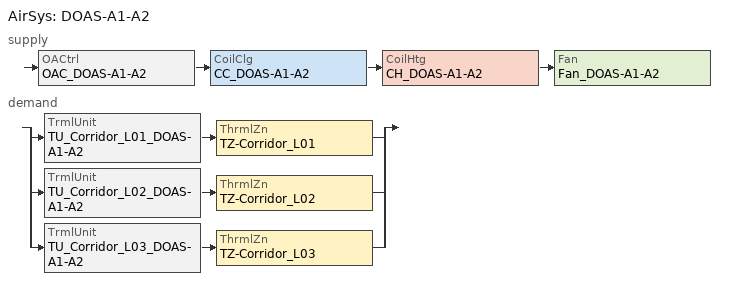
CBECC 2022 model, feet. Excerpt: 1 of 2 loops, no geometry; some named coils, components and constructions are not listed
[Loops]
AirSys 'DOAS-A1-A2'
 supply: OACtrl 'OAC_DOAS-A1-A2' > CoilClg 'CC_DOAS-A1-A2' > CoilHtg 'CH_DOAS-A1-A2' > Fan 'Fan_DOAS-A1-A2'
 demand: split
  | TrmlUnit 'TU_Corridor_L01_DOAS-A1-A2' > ThrmlZn 'TZ-Corridor_L01'
  | TrmlUnit 'TU_Corridor_L02_DOAS-A1-A2' > ThrmlZn 'TZ-Corridor_L02'
  | TrmlUnit 'TU_Corridor_L03_DOAS-A1-A2' > ThrmlZn 'TZ-Corridor_L03'
[ResWin] SpecMethod=Overall Window Area
Name | WinType
Window (Left 6) : A1.2_L05; Window (Right 1) : A1.2_L05; Window (Right 2) : A1.2_L05; Window (Right 6) : A1.2_L05; Window (Right 8) : A1.2_L05; Window (Right 9) : A1.2_L05; Window (Front 2) : A2.0_L05; Window (Right 2) : A2.0_L05; Window (Back 1) : A2.1_L05; Window (Back 2) : A2.1_L05; Window (Front 1) : A3.0_L05; Window (Front 3) : A3.0_L05; Window (Left 2) : A3.0_L05; Window (Back 3) : A3.0_L05; Window (Back 5) : A3.0_L05; Window (Back 6) : A3.0_L05; Window (Front 1) : A3.1_L05; Window (Left 2) : A3.2_L05; Window (Front 2) : A3.3_L05; Window (Front 5) : A3.3_L05; Window (Left 2) : A3.3_L05; Window (Left 5) : A3.3_L05; Window (Right 1) : A3.3_L05; Window (Right 4) : A3.3_L05; Window (Right 6) : A3.3_L05; Window (Right 1) : A5.0_L05; Window (Right 3) : A5.0_L05; Window (Left 1) : A6.0_L05; Window (Back 1) : A7.0_L05; Window (Back 2) : A7.0_L05; Window (Right 1) : B1.0_L05; Window (Right 3) : B1.0_L05; Window (Right 5) : B1.0_L05; Window (Right 6) : B1.0_L05; Window (Right 8) : B1.0_L05; Window (Right 9) : B1.0_L05; Window (Right 11) : B1.0_L05; Window (Right 12) : B1.0_L05; Window (Front 1) : B1.1_L05; Window (Front 3) : B1.1_L05; Window (Front 4) : B1.1_L05; Window (Front 6) : B1.1_L05; Window (Front 1) : B2.2_L05; Window (Front 3) : B2.2_L05; Window (Front 4) : B2.2_L05; Window (Front 6) : B2.2_L05; Window (Left 3) : B2.2_L05; Window (Left 5) : B2.2_L05; Window (Left 3) : B2.3_L05; Window (Left 4) : B2.3_L05; Window (Left 6) : B2.3_L05; Window (Left 7) : B2.3_L05; Window (Back 5) : B2.3_L05; Window (Back 1) : B3.0_L05; Window (Back 2) : B3.0_L05; Window (Right 4) : B3.0_L05; Window (Right 5) : B3.0_L05; Window (Right 1) : B5.0_L05; Window (Right 2) : B5.0_L05; Window (Right 4) : B5.0_L05; Window (Left 3) : B6.0_L05; Window (Front 1) : B7.0_L05; Window (Front 2) : B7.0_L05; Window (Left 1) : B7.0_L05; Window (Left 2) : B7.0_L05; Window (Left 3) : B7.0_L05; Window (Front 3) : S1.0_L05; Window (Front 5) : S1.0_L05; Window (Back 2) : S1.3_L05; Window (Back 1) : S2.0_L05; Window (Back 2) : S2.0_L05; Window (Left 1) : A1.0_L06; Window (Left 3) : A1.0_L06; Window (Left 4) : A1.0_L06; Window (Left 12) : A1.0_L06; Window (Left 13) : A1.0_L06; Window (Left 15) : A1.0_L06; Window (Left 18) : A1.0_L06; Window (Left 20) : A1.0_L06; Window (Back 2) : A1.0_L06; Window (Back 4) : A1.0_L06; Window (Right 1) : A1.0_L06; Window (Right 3) : A1.0_L06; Window (Back 1) : A1.1_L06; Window (Front 1) : A1.2_L06; Window (Front 3) : A1.2_L06; Window (Left 1) : A1.2_L06; Window (Left 4) : A1.2_L06; Window (Left 6) : A1.2_L06; Window (Right 1) : A1.2_L06; Window (Right 2) : A1.2_L06; Window (Right 6) : A1.2_L06; Window (Right 8) : A1.2_L06; Window (Right 9) : A1.2_L06; Window (Front 2) : A2.0_L06; Window (Right 2) : A2.0_L06; Window (Back 1) : A2.1_L06; Window (Back 2) : A2.1_L06; Window (Front 1) : A3.0_L06; Window (Front 3) : A3.0_L06; Window (Left 2) : A3.0_L06; Window (Back 3) : A3.0_L06; Window (Back 5) : A3.0_L06; Window (Back 6) : A3.0_L06; Window (Front 1) : A3.1_L06; Window (Left 2) : A3.2_L06; Window (Front 2) : A3.3_L06; Window (Front 5) : A3.3_L06; Window (Left 2) : A3.3_L06; Window (Left 5) : A3.3_L06; Window (Right 1) : A3.3_L06; Window (Right 4) : A3.3_L06; Window (Right 6) : A3.3_L06 | ResidentialWindowType 2
Window (Right 3) : A1.2_L05; Window (Right 5) : A1.2_L05; Window (Right 7) : A1.2_L05; Window (Left 5) : B2.3_L05; Window (Front 1) : B3.0_L05; Window (Front 2) : B3.0_L05; Window (Back 3) : B3.0_L05; Window (Back 4) : B3.0_L05; Window (Back 5) : B3.0_L05; Window (Right 1) : B3.0_L05; Window (Right 2) : B3.0_L05; Window (Right 3) : B3.0_L05; Window (Right 6) : B3.0_L05; Window (Right 7) : B3.0_L05; Window (Right 3) : B5.0_L05; Window (Front 1) : B6.0_L05; Window (Left 2) : B6.0_L05; Window (Front 4) : S1.0_L05; Window (Front 6) : S1.0_L05; Window (Back 1) : S1.0_L05; Window (Back 1) : S1.3_L05; Window (Left 2) : A1.0_L06; Window (Left 14) : A1.0_L06; Window (Back 3) : A1.0_L06; Window (Right 2) : A1.0_L06; Window (Front 2) : A1.2_L06; Window (Left 5) : A1.2_L06; Window (Right 3) : A1.2_L06; Window (Right 5) : A1.2_L06; Window (Right 7) : A1.2_L06 | ResidentialWindowType 5
Window (Right 4) : A1.2_L05; Window (Left 1) : A3.0_L05; Window (Left 3) : A3.0_L05; Window (Left 4) : A3.0_L05; Window (Left 5) : A3.0_L05; Window (Back 2) : A3.0_L05; Window (Right 2) : A3.0_L05; Window (Right 1) : A3.1_L05; Window (Back 1) : A3.2_L05; Window (Front 1) : A3.3_L05; Window (Front 3) : A3.3_L05; Window (Front 4) : A3.3_L05; Window (Left 4) : A3.3_L05; Window (Back 1) : A3.3_L05; Window (Back 3) : A3.3_L05; Window (Right 5) : A3.3_L05; Window (Front 3) : B3.0_L05; Window (Front 4) : B3.0_L05; Window (Right 8) : B3.0_L05; Window (Right 9) : B3.0_L05; Window (Front 2) : B6.0_L05; Window (Right 4) : A1.2_L06; Window (Left 1) : A3.0_L06; Window (Left 3) : A3.0_L06; Window (Left 4) : A3.0_L06; Window (Left 5) : A3.0_L06; Window (Back 2) : A3.0_L06; Window (Right 2) : A3.0_L06; Window (Right 1) : A3.1_L06; Window (Back 1) : A3.2_L06; Window (Front 1) : A3.3_L06; Window (Front 3) : A3.3_L06; Window (Front 4) : A3.3_L06; Window (Left 4) : A3.3_L06; Window (Back 1) : A3.3_L06; Window (Back 3) : A3.3_L06; Window (Right 5) : A3.3_L06 | ResidentialWindowType 7
Window (Front 1) : A2.0_L05; Window (Right 1) : A2.0_L05; Window (Right 2) : A5.0_L05; Window (Back 3) : A7.0_L05; Window (Right 2) : B1.0_L05; Window (Right 4) : B1.0_L05; Window (Right 7) : B1.0_L05; Window (Right 10) : B1.0_L05; Window (Front 2) : B1.1_L05; Window (Front 5) : B1.1_L05; Window (Front 2) : B2.2_L05; Window (Front 5) : B2.2_L05; Window (Left 4) : B2.2_L05; Window (Left 1) : B2.3_L05; Window (Left 2) : B2.3_L05; Window (Left 1) : S1.0_L05; Window (Front 1) : S1.1_L05; Window (Left 16) : A1.0_L06; Window (Left 17) : A1.0_L06; Window (Left 19) : A1.0_L06; Window (Front 1) : A2.0_L06; Window (Right 1) : A2.0_L06 | ResidentialWindowType 4
Window (Back 1) : A2.2_L05; Window (Back 2) : A2.2_L05; Window (Back 3) : A2.2_L05; Window (Back 4) : A2.2_L05; Window (Left 2) : A6.0_L05; Window (Back 1) : B2.3_L05; Window (Back 2) : B2.3_L05; Window (Back 3) : B2.3_L05; Window (Back 4) : B2.3_L05; Window (Front 1) : B4.0_L05; Window (Front 2) : B4.0_L05; Window (Left 2) : B4.0_L05; Window (Left 3) : B4.0_L05; Window (Left 4) : B4.0_L05; Window (Front 1) : S1.0_L05; Window (Front 2) : S1.0_L05; Window (Left 2) : S1.0_L05; Window (Left 3) : S1.0_L05; Window (Back 1) : S1.2_L05; Window (Back 2) : S1.2_L05; Window (Front 1) : S1.3_L05; Window (Front 2) : S1.3_L05; Window (Back 3) : S2.0_L05; Window (Back 1) : Stair 1_L05; Window (Left 5) : A1.0_L06; Window (Left 6) : A1.0_L06; Window (Left 9) : A1.0_L06; Window (Left 10) : A1.0_L06; Window (Back 2) : A1.1_L06; Window (Back 3) : A1.1_L06; Window (Left 2) : A1.2_L06; Window (Left 3) : A1.2_L06; Window (Back 1) : A2.2_L06; Window (Back 2) : A2.2_L06; Window (Back 3) : A2.2_L06; Window (Back 4) : A2.2_L06 | ResidentialWindowType 3
Window (Front 2) : A3.0_L05; Window (Back 1) : A3.0_L05; Window (Back 4) : A3.0_L05; Window (Right 1) : A3.0_L05; Window (Right 3) : A3.0_L05; Window (Front 2) : A3.1_L05; Window (Left 1) : A3.2_L05; Window (Front 6) : A3.3_L05; Window (Left 1) : A3.3_L05; Window (Left 3) : A3.3_L05; Window (Back 2) : A3.3_L05; Window (Right 2) : A3.3_L05; Window (Right 3) : A3.3_L05; Window (Front 7) : B2.2_L05; Window (Left 1) : B2.2_L05; Window (Left 2) : B2.2_L05; Window (Back 6) : B2.3_L05; Window (Back 7) : B2.3_L05; Window (Front 3) : B4.0_L05; Window (Left 1) : B6.0_L05; Window (Front 1) : A1.0_L06; Window (Front 2) : A1.0_L06; Window (Front 3) : A1.0_L06; Window (Front 4) : A1.0_L06; Window (Left 11) : A1.0_L06; Window (Back 1) : A1.0_L06; Window (Back 5) : A1.0_L06; Window (Back 6) : A1.0_L06; Window (Front 2) : A3.0_L06; Window (Back 1) : A3.0_L06; Window (Back 4) : A3.0_L06; Window (Right 1) : A3.0_L06; Window (Right 3) : A3.0_L06; Window (Front 2) : A3.1_L06; Window (Left 1) : A3.2_L06; Window (Front 6) : A3.3_L06; Window (Left 1) : A3.3_L06; Window (Left 3) : A3.3_L06; Window (Back 2) : A3.3_L06; Window (Right 2) : A3.3_L06; Window (Right 3) : A3.3_L06 | ResidentialWindowType 1
Window (Front 4) : B4.0_L05; Window (Front 5) : B4.0_L05; Window (Left 1) : B4.0_L05; Window (Left 5) : B4.0_L05; Window (Left 6) : B4.0_L05; Window (Left 7) : B4.0_L05; Window (Front 1) : Lobby 1&2_L05; Window (Front 2) : Lobby 1&2_L05 | ResidentialWindowType 6
Window (Left 7) : A1.0_L06; Window (Left 8) : A1.0_L06 | ResidentialWindowType 19
[ResExtWall] Construction=Ext Wall Cons
Name | Orientation | Area
ExtWall (Back 1) : A1.2_L05; ExtWall (Back 1) : A1.2_L06 | Back | 51.1285
ExtWall (Back 2) : A1.2_L05; ExtWall (Back 2) : A1.2_L06 | Back | 44.4792
ExtWall (Back 3) : A1.2_L05; ExtWall (Back 3) : A1.2_L06 | Back | 54.9625
ExtWall (Back 4) : A1.2_L05; ExtWall (Back 4) : A1.2_L06 | Back | 44.5236
ExtWall (Back 5) : A1.2_L05; ExtWall (Back 5) : A1.2_L06 | Back | 54.4271
ExtWall (Back 6) : A1.2_L05; ExtWall (Back 6) : A1.2_L06 | Back | 44.1354
ExtWall (Back 7) : A1.2_L05; ExtWall (Back 7) : A1.2_L06 | Back | 55.0347
ExtWall (Back 8) : A1.2_L05; ExtWall (Back 8) : A1.2_L06 | Back | 43.0694
ExtWall (Right 1) : A1.2_L05; ExtWall (Right 1) : A1.2_L06 | Right | 123.424
ExtWall (Right 2) : A1.2_L05; ExtWall (Right 2) : A1.2_L06 | Right | 149.163
ExtWall (Right 3) : A1.2_L05; ExtWall (Right 3) : A1.2_L06 | Right | 72.5208
ExtWall (Right 4) : A1.2_L05; ExtWall (Right 4) : A1.2_L06 | Right | 144.474
ExtWall (Right 5) : A1.2_L05; ExtWall (Right 5) : A1.2_L06 | Right | 29.9836
ExtWall (Right 6) : A1.2_L05; ExtWall (Right 6) : A1.2_L06 | Right | 92.6086
ExtWall (Right 7) : A1.2_L05; ExtWall (Right 7) : A1.2_L06 | Right | 147.191
ExtWall (Right 8) : A1.2_L05; ExtWall (Right 8) : A1.2_L06 | Right | 117.715
ExtWall (Front 1) : A2.0_L05; ExtWall (Front 1) : A2.0_L06 | Front | 27.6424
ExtWall (Front 2) : A2.0_L05; ExtWall (Front 2) : A2.0_L06 | Front | 264.441
ExtWall (Right 1) : A2.0_L05; ExtWall (Right 1) : A2.0_L06 | Right | 269.382
ExtWall (Back 1) : A2.1_L05; ExtWall (Back 1) : A2.1_L06 | Back | 267.017
ExtWall (Left 1) : A2.2_L05; ExtWall (Left 1) : A2.2_L06 | Left | 72.3064
ExtWall (Back 1) : A2.2_L05; ExtWall (Back 1) : A2.2_L06 | Back | 264.059
ExtWall (Right 1) : A2.2_L05; ExtWall (Right 1) : A2.2_L06 | Right | 72.6505
ExtWall (Front 1) : A3.0_L05; ExtWall (Front 1) : A3.0_L06 | Front | 63.8729
ExtWall (Front 2) : A3.0_L05; ExtWall (Front 2) : A3.0_L06 | Front | 90.2674
ExtWall (Front 3) : A3.0_L05; ExtWall (Front 3) : A3.0_L06 | Front | 76.8276
ExtWall (Front 4) : A3.0_L05; ExtWall (Front 4) : A3.0_L06 | Front | 80.6042
ExtWall (Left 1) : A3.0_L05; ExtWall (Left 4) : A3.3_L05; ExtWall (Left 1) : A3.0_L06; ExtWall (Left 4) : A3.3_L06 | Left | 70.5437
ExtWall (Left 2) : A3.0_L05; ExtWall (Left 2) : A3.0_L06 | Left | 92.8646
ExtWall (Left 3) : A3.0_L05; ExtWall (Left 5) : A3.0_L05; ExtWall (Left 3) : A3.0_L06; ExtWall (Left 5) : A3.0_L06 | Left | 70.9464
ExtWall (Left 4) : A3.0_L05; ExtWall (Left 4) : A3.0_L06 | Left | 68.2117
ExtWall (Back 1) : A3.0_L05; ExtWall (Back 1) : A3.0_L06 | Back | 68.9351
ExtWall (Back 2) : A3.0_L05; ExtWall (Back 2) : A3.0_L06 | Back | 68.938
ExtWall (Back 3) : A3.0_L05; ExtWall (Back 3) : A3.0_L06 | Back | 89.3819
ExtWall (Back 4) : A3.0_L05; ExtWall (Back 4) : A3.0_L06 | Back | 62.7655
ExtWall (Back 5) : A3.0_L05; ExtWall (Back 5) : A3.0_L06 | Back | 93.3993
ExtWall (Back 6) : A3.0_L05; ExtWall (Back 6) : A3.0_L06 | Back | 92.0208
ExtWall (Right 1) : A3.0_L05; ExtWall (Right 1) : A3.0_L06 | Right | 68.1057
ExtWall (Right 2) : A3.0_L05; ExtWall (Right 2) : A3.0_L06 | Right | 66.5147
ExtWall (Right 3) : A3.0_L05; ExtWall (Right 3) : A3.0_L06 | Right | 64.3123
ExtWall (Front 1) : A3.1_L05; ExtWall (Front 1) : A3.1_L06 | Front | 87.4789
ExtWall (Front 2) : A3.1_L05; ExtWall (Front 2) : A3.1_L06 | Front | 69.612
ExtWall (Right 1) : A3.1_L05; ExtWall (Right 1) : A3.1_L06 | Right | 73.8857
ExtWall (Left 1) : A3.2_L05; ExtWall (Left 1) : A3.2_L06 | Left | 68.2947
ExtWall (Left 2) : A3.2_L05; ExtWall (Left 2) : A3.2_L06 | Left | 88.6944
ExtWall (Back 1) : A3.2_L05; ExtWall (Back 1) : A3.2_L06 | Back | 72.9744
ExtWall (Front 1) : A3.3_L05; ExtWall (Front 1) : A3.3_L06 | Front | 70.9464
ExtWall (Front 2) : A3.3_L05; ExtWall (Front 2) : A3.3_L06 | Front | 92.0313
ExtWall (Front 3) : A3.3_L05; ExtWall (Front 3) : A3.3_L06 | Front | 70.5437
ExtWall (Front 4) : A3.3_L05; ExtWall (Front 4) : A3.3_L06 | Front | 70.9838
ExtWall (Front 5) : A3.3_L05; ExtWall (Front 5) : A3.3_L06 | Front | 91.8071
ExtWall (Front 6) : A3.3_L05; ExtWall (Front 6) : A3.3_L06 | Front | 67.3667
ExtWall (Left 1) : A3.3_L05; ExtWall (Left 1) : A3.3_L06 | Left | 63.8704
ExtWall (Left 2) : A3.3_L05; ExtWall (Left 2) : A3.3_L06 | Left | 87.9826
ExtWall (Left 3) : A3.3_L05; ExtWall (Left 3) : A3.3_L06 | Left | 64.1095
ExtWall (Left 5) : A3.3_L05; ExtWall (Left 5) : A3.3_L06 | Left | 91.4896
ExtWall (Back 1) : A3.3_L05; ExtWall (Back 1) : A3.3_L06 | Back | 73.571
ExtWall (Back 2) : A3.3_L05; ExtWall (Back 2) : A3.3_L06 | Back | 67.2905
ExtWall (Back 3) : A3.3_L05; ExtWall (Back 3) : A3.3_L06 | Back | 67.4691
ExtWall (Back 4) : A3.3_L05; ExtWall (Back 4) : A3.3_L06 | Back | 73.1103
ExtWall (Right 1) : A3.3_L05; ExtWall (Right 1) : A3.3_L06 | Right | 91.4896
ExtWall (Right 2) : A3.3_L05; ExtWall (Right 2) : A3.3_L06 | Right | 67.2881
ExtWall (Right 3) : A3.3_L05; ExtWall (Right 3) : A3.3_L06 | Right | 61.7268
ExtWall (Right 4) : A3.3_L05; ExtWall (Right 4) : A3.3_L06 | Right | 88.9966
ExtWall (Right 5) : A3.3_L05; ExtWall (Right 5) : A3.3_L06 | Right | 66.692
ExtWall (Right 6) : A3.3_L05; ExtWall (Right 6) : A3.3_L06 | Right | 86.8438
ExtWall (Back 1) : A5.0_L05 | Back | 111.844
ExtWall (Right 1) : A5.0_L05 | Right | 434.916
ExtWall (Front 1) : A6.0_L05 | Front | 43.1042
ExtWall (Left 1) : A6.0_L05 | Left | 170.926
ExtWall (Back 1) : A6.0_L05 | Back | 68.8408
ExtWall (Back 1) : A7.0_L05 | Back | 376.594
ExtWall (Right 1) : A7.0_L05 | Right | 15.9931
ExtWall (Front 1) : B1.0_L05 | Front | 32.125
ExtWall (Front 2) : B1.0_L05 | Front | 33.7153
ExtWall (Front 3) : B1.0_L05 | Front | 31.9896
ExtWall (Back 1) : B1.0_L05 | Back | 32.125
ExtWall (Back 2) : B1.0_L05 | Back | 31.9896
ExtWall (Back 3) : B1.0_L05 | Back | 33.7153
ExtWall (Right 1) : B1.0_L05 | Right | 276.569
ExtWall (Right 2) : B1.0_L05 | Right | 119.681
ExtWall (Right 3) : B1.0_L05 | Right | 281.306
ExtWall (Right 4) : B1.0_L05 | Right | 121.958
ExtWall (Right 5) : B1.0_L05 | Right | 271.688
ExtWall (Right 6) : B1.0_L05 | Right | 123.361
ExtWall (Right 7) : B1.0_L05 | Right | 282.274
ExtWall (Right 8) : B1.0_L05 | Right | 118.958
ExtWall (Front 1) : B1.1_L05 | Front | 399.951
ExtWall (Front 2) : B1.1_L05 | Front | 400.726
ExtWall (Left 1) : B1.1_L05 | Left | 18.066
ExtWall (Right 1) : B1.1_L05 | Right | 24.9688
ExtWall (Front 1) : B2.2_L05 | Front | 125.865
ExtWall (Front 2) : B2.2_L05 | Front | 152.913
ExtWall (Front 3) : B2.2_L05 | Front | 121.177
ExtWall (Front 4) : B2.2_L05 | Front | 122.375
ExtWall (Front 5) : B2.2_L05 | Front | 145.837
ExtWall (Front 6) : B2.2_L05 | Front | 127.028
ExtWall (Front 7) : B2.2_L05; ExtWall (Front 2) : A1.0_L06 | Front | 70.6319
ExtWall (Left 1) : B2.2_L05 | Left | 69.0211
ExtWall (Left 2) : B2.2_L05 | Left | 72.5208
ExtWall (Left 3) : B2.2_L05 | Left | 126.493
ExtWall (Left 4) : B2.2_L05 | Left | 151.319
ExtWall (Left 5) : B2.2_L05 | Left | 119.083
ExtWall (Back 1) : B2.2_L05 | Back | 40.7604
ExtWall (Back 2) : B2.2_L05 | Back | 57.1736
ExtWall (Right 1) : B2.2_L05 | Right | 42.5886
ExtWall (Right 2) : B2.2_L05 | Right | 56.5448
ExtWall (Right 3) : B2.2_L05 | Right | 49.8819
ExtWall (Right 4) : B2.2_L05 | Right | 47.5799
ExtWall (Front 1) : B2.3_L05 | Front | 71.7887
ExtWall (Left 1) : B2.3_L05 | Left | 72.6537
ExtWall (Left 2) : B2.3_L05 | Left | 267.321
ExtWall (Left 3) : B2.3_L05 | Left | 133.551
ExtWall (Left 4) : B2.3_L05 | Left | 268.708
ExtWall (Left 5) : B2.3_L05 | Left | 130.931
ExtWall (Back 1) : B2.3_L05 | Back | 271.537
ExtWall (Back 2) : B2.3_L05 | Back | 132.673
ExtWall (Back 3) : B2.3_L05 | Back | 63.4536
ExtWall (Back 4) : B2.3_L05; ExtWall (Back 5) : A1.0_L06 | Back | 70.6319
ExtWall (Right 1) : B2.3_L05 | Right | 22.7313
ExtWall (Front 1) : B3.0_L05 | Front | 368.125
ExtWall (Left 1) : B3.0_L05 | Left | 24.9688
ExtWall (Back 1) : B3.0_L05 | Back | 363.285
ExtWall (Right 1) : B3.0_L05 | Right | 363.231
ExtWall (Right 2) : B3.0_L05 | Right | 363.49
ExtWall (Front 1) : B4.0_L05 | Front | 134.698
ExtWall (Front 2) : B4.0_L05 | Front | 94.4201
ExtWall (Front 3) : B4.0_L05 | Front | 127.837
ExtWall (Left 1) : B4.0_L05 | Left | 100.111
ExtWall (Left 2) : B4.0_L05 | Left | 434.392
ExtWall (Right 1) : B4.0_L05 | Right | 18.066
ExtWall (Right 2) : B4.0_L05 | Right | 100.111
ExtWall (Back 1) : B5.0_L05 | Back | 71.9157
ExtWall (Right 1) : B5.0_L05 | Right | 294.568
ExtWall (Right 2) : B5.0_L05 | Right | 116.617
ExtWall (Front 1) : B6.0_L05 | Front | 54.5673
ExtWall (Front 2) : B6.0_L05 | Front | 61.3251
ExtWall (Left 1) : B6.0_L05 | Left | 104.647
ExtWall (Left 2) : B6.0_L05 | Left | 91.5243
ExtWall (Back 1) : B6.0_L05 | Back | 50.3379
ExtWall (Front 1) : B7.0_L05 | Front | 253.017
ExtWall (Left 1) : B7.0_L05 | Left | 361.107
ExtWall (Back 1) : B7.0_L05 | Back | 109.344
ExtWall (Front 1) : S1.0_L05 | Front | 179.458
ExtWall (Front 2) : S1.0_L05 | Front | 50.5243
ExtWall (Front 3) : S1.0_L05 | Front | 173.647
ExtWall (Front 4) : S1.0_L05 | Front | 180.942
ExtWall (Left 1) : S1.0_L05 | Left | 33.4236
ExtWall (Left 2) : S1.0_L05 | Left | 179.028
ExtWall (Left 3) : S1.0_L05 | Left | 81.2309
ExtWall (Left 4) : S1.0_L05 | Left | 180.833
ExtWall (Back 1) : S1.0_L05 | Back | 115.249
ExtWall (Right 1) : S1.0_L05 | Right | 73.2545
ExtWall (Front 1) : S1.1_L05 | Front | 177.611
ExtWall (Left 1) : S1.2_L05 | Left | 26.0222
ExtWall (Back 1) : S1.2_L05 | Back | 174.499
ExtWall (Front 1) : S1.3_L05 | Front | 185.542
ExtWall (Left 1) : S1.3_L05 | Left | 100.063
ExtWall (Back 1) : S1.3_L05 | Back | 178.767
ExtWall (Right 1) : S1.3_L05 | Right | 74.0938
ExtWall (Back 1) : S2.0_L05 | Back | 256.819
ExtWall (Front 1) : Lobby 1&2_L05 | Front | 188.003
ExtWall (Right 1) : Lobby 1&2_L05 | Right | 102.465
ExtWall (Left 1) : Stair 1_L05 | Left | 100.408
ExtWall (Back 1) : Stair 1_L05 | Back | 242.919
ExtWall (Left 1) : Stair 2_L05 | Left | 213.893
ExtWall (Back 1) : Stair 2_L05 | Back | 98.6692
ExtWall (Back 1) : Stair 3_L05 | Back | 31.6059
ExtWall (Right 1) : Stair 3_L05 | Right | 216.891
ExtWall (Front 1) : Stair 4_L05 | Front | 106.816
ExtWall (Front 1) : A1.0_L06 | Front | 72.2299
ExtWall (Front 3) : A1.0_L06 | Front | 71.4036
ExtWall (Front 4) : A1.0_L06 | Front | 62.7073
ExtWall (Left 1) : A1.0_L06 | Left | 145.649
ExtWall (Left 2) : A1.0_L06; ExtWall (Left 5) : A1.0_L06 | Left | 119.472
ExtWall (Left 3) : A1.0_L06 | Left | 114.076
ExtWall (Left 4) : A1.0_L06 | Left | 143.982
ExtWall (Left 6) : A1.0_L06 | Left | 153.681
ExtWall (Left 7) : A1.0_L06 | Left | 74.0938
ExtWall (Left 8) : A1.0_L06 | Left | 126.257
ExtWall (Left 9) : A1.0_L06 | Left | 142.052
ExtWall (Left 10) : A1.0_L06 | Left | 122.26
ExtWall (Left 11) : A1.0_L06 | Left | 147.781
ExtWall (Left 12) : A1.0_L06 | Left | 147.947
ExtWall (Left 13) : A1.0_L06 | Left | 118.938
ExtWall (Left 14) : A1.0_L06 | Left | 149.601
ExtWall (Left 15) : A1.0_L06 | Left | 117.23
ExtWall (Back 1) : A1.0_L06 | Back | 72.5972
ExtWall (Back 2) : A1.0_L06 | Back | 67.7396
ExtWall (Back 3) : A1.0_L06 | Back | 144.792
ExtWall (Back 4) : A1.0_L06 | Back | 120.962
ExtWall (Back 6) : A1.0_L06 | Back | 71.0977
ExtWall (Back 7) : A1.0_L06 | Back | 50.4076
ExtWall (Back 8) : A1.0_L06 | Back | 72.1285
ExtWall (Right 1) : A1.0_L06 | Right | 100.479
ExtWall (Right 2) : A1.0_L06 | Right | 145.649
ExtWall (Right 3) : A1.0_L06 | Right | 119.472
ExtWall (Back 1) : A1.1_L06 | Back | 122.71
ExtWall (Back 2) : A1.1_L06 | Back | 148.488
ExtWall (Right 1) : A1.1_L06 | Right | 69.4841
ExtWall (Front 1) : A1.2_L06 | Front | 44.8993
ExtWall (Front 2) : A1.2_L06 | Front | 54.7951
ExtWall (Front 3) : A1.2_L06 | Front | 148.163
ExtWall (Front 4) : A1.2_L06 | Front | 122.74
ExtWall (Front 5) : A1.2_L06 | Front | 67.7396
ExtWall (Front 6) : A1.2_L06 | Front | 69.7508
ExtWall (Front 7) : A1.2_L06 | Front | 72.1285
ExtWall (Front 8) : A1.2_L06 | Front | 72.5972
ExtWall (Left 1) : A1.2_L06 | Left | 57.9792
ExtWall (Left 2) : A1.2_L06 | Left | 44.4861
ExtWall (Left 3) : A1.2_L06 | Left | 117.715
ExtWall (Left 4) : A1.2_L06; ExtWall (Left 5) : A1.2_L06 | Left | 147.191
ExtWall (Left 6) : A1.2_L06 | Left | 116.34
[ResIntFlr] Construction=Interior Floor Cons; IsPartySurface=1
Name | Area | FloorZ | Outside
IntFloor : A1.2_L05 | 833.161 | 57.5833 | A1.2_L04
IntFloor : A1.2_L05 2 | 826.418 | 57.5833 | A1.2_L04
IntFloor : A1.2_L05 3 | 792.45 | 57.5833 | A1.2_L04
IntFloor : A1.2_L05 4 | 815.109 | 57.5833 | A1.2_L04
IntFloor : A1.2_L05 5 | 796.358 | 57.5833 | A1.2_L04
IntFloor : A1.2_L05 6 | 797.797 | 57.5833 | A1.2_L04
IntFloor : A2.0_L05 | 873.015 | 57.5833 | A2.0_L04
IntFloor : A2.0_L05 2 | 858.175 | 57.5833 | A2.0_L04
IntFloor : A2.1_L05 | 871.117 | 57.5833 | A2.1 16_L04
IntFloor : A2.2_L05 | 914.79 | 57.5833 | A2.2 17_L04
IntFloor : A3.0_L05 | 688.946 | 57.5833 | A3.0_L04
IntFloor : A3.0_L05 2 | 671.796 | 57.5833 | A3.0_L04
IntFloor : A3.0_L05 3 | 677.669 | 57.5833 | A3.0_L04
IntFloor : A3.0_L05 4 | 672.655 | 57.5833 | A3.0_L04
IntFloor : A3.0_L05 5 | 674.065 | 57.5833 | A3.0_L04
IntFloor : A3.0_L05 6 | 699.181 | 57.5833 | A3.0_L04
IntFloor : A3.1_L05 | 725.441 | 57.5833 | A3.1_L04
IntFloor : A3.2_L05 | 826.095 | 57.5833 | A3.2_L04
IntFloor : A3.3_L05 | 676.788 | 57.5833 | A3.3_L04
IntFloor : A3.3_L05 2 | 681.201 | 57.5833 | A3.3_L04
IntFloor : A3.3_L05 3 | 674.322 | 57.5833 | A3.3_L04
IntFloor : A3.3_L05 4 | 673.826 | 57.5833 | A3.3_L04
IntFloor : A3.3_L05 5 | 677.362 | 57.5833 | A3.3_L04
IntFloor : A3.3_L05 6 | 673.606 | 57.5833 | A3.3_L04
IntFloor : A3.3_L05 7 | 686.051 | 57.5833 | A3.3_L04
IntFloor : A5.0_L05 | 964.576 | 57.5833 | A5.0_L04
IntFloor : A6.0_L05 | 660.255 | 57.5833 | Fitness_L03
IntFloor : A7.0_L05 | 813.317 | 57.5833 | A7.0_L04
IntFloor : B1.0_L05 | 1249.84 | 57.5833 | B1.0_L04
IntFloor : B1.0_L05 2 | 1271.92 | 57.5833 | B1.0_L04
IntFloor : B1.0_L05 3 | 1245.04 | 57.5833 | B1.0_L04
IntFloor : B1.0_L05 4 | 1264.51 | 57.5833 | B1.0_L04
IntFloor : B1.1_L05 | 1297.94 | 57.5833 | B1.1_L04
IntFloor : B1.1_L05 2 | 1300.45 | 57.5833 | B1.1_L04
IntFloor : B2.2_L05 | 1167.5 | 57.5833 | B2.2_L04
IntFloor : B2.2_L05 2 | 1164.19 | 57.5833 | B2.3_L04
IntFloor : B2.2_L05 3 | 1161.8 | 57.5833 | B2.2_L04
IntFloor : B2.3_L05 | 1298.25 | 57.5833 | B2.3_L04
IntFloor : B2.3_L05 2 | 1208.01 | 57.5833 | Clubroom_L03
IntFloor : B2.3_L05 3 | 1211.21 | 57.5833 | B2.3_L04
IntFloor : B3.0_L05 | 1178.11 | 57.5833 | B3.0_L04
IntFloor : B3.0_L05 2 | 1194.65 | 57.5833 | B3.0_L04
IntFloor : B4.0_L05 | 1277.64 | 57.5833 | B4.0_L04
IntFloor : B5.0_L05 | 1049.03 | 57.5833 | B5.0_L04
IntFloor : B6.0_L05 | 997.407 | 57.5833 | B6.0_L04
IntFloor : B7.0_L05 | 1176.5 | 57.5833 | B7.0_L04
IntFloor : S1.0_L05 | 589.545 | 57.5833 | S1.0_L04
IntFloor : S1.0_L05 2 | 579.579 | 57.5833 | S1.0_L04
IntFloor : S1.0_L05 3 | 560.334 | 57.5833 | S1.0_L04
IntFloor : S1.0_L05 4 | 583.608 | 57.5833 | S1.0_L04
IntFloor : S1.0_L05 5 | 577.491 | 57.5833 | S1.0_L04
IntFloor : S1.1_L05 | 547.743 | 57.5833 | S1.1_L04
IntFloor : S1.2_L05 | 610.82 | 57.5833 | S1.2_L04
IntFloor : S1.3_L05 | 581.462 | 57.5833 | S1.3_L04
IntFloor : S1.3_L05 2 | 609.53 | 57.5833 | S1.3_L04
IntFloor : S2.0_L05 | 665.506 | 57.5833 | S2.0_L04
IntFloor : Elevator 1&2_L05 | 165.27 | 57.5833 | Elevator 1&2_L04
IntFloor : Elevator 3_L05 | 89.8213 | 57.5833 | Elevator 3_L04
IntFloor : Elevator 4_L05 | 85.0941 | 57.5833 | Elevator 4_L04
IntFloor : IDF 1_L05 | 122.785 | 57.5833 | IDF 1_L04
IntFloor : IDF 2_L05 | 170.037 | 57.5833 | IDF 2_L04
IntFloor : IDF 3_L05 | 122.371 | 57.5833 | IDF 3_L04
IntFloor : Janitor_L05 | 141.241 | 57.5833 | Janitor_L04
IntFloor : Lobby 1&2_L05 | 258.232 | 57.5833 | Lobby 1&2_L04
IntFloor : Stair 1_L05 | 213.691 | 57.5833 | Stair 1_L04
IntFloor : Stair 2_L05 | 187.823 | 57.5833 | Stair 2_L04
IntFloor : Stair 3_L05 | 225.353 | 57.5833 | Stair 3_L04
IntFloor : Stair 4_L05 | 273.328 | 57.5833 | Stair 4_L04
IntFloor : Storage_L05 | 124.169 | 57.5833 | Storage 1_L04
IntFloor : Trash Vestibule 1_L05 | 120.492 | 57.5833 | Trash Vestibule 1_L04
IntFloor : Trash Vestibule 2_L05 | 118.717 | 57.5833 | Trash Vestibule 2_L04
IntFloor : A1.0_L06 | 782.685 | 68.1667 | A1.0_L05
IntFloor : A1.0_L06 2 | 763 | 68.1667 | A1.0_L05
IntFloor : A1.0_L06 3 | 800.271 | 68.1667 | A1.0_L05
IntFloor : A1.0_L06 4 | 784.53 | 68.1667 | A1.0_L05
IntFloor : A1.0_L06 5 | 788.997 | 68.1667 | A1.0_L05
IntFloor : A1.0_L06 6 | 796.778 | 68.1667 | A1.0_L05
IntFloor : A1.0_L06 7 | 792.573 | 68.1667 | A1.0_L05
IntFloor : A1.0_L06 8 | 801.015 | 68.1667 | A1.0_L05
IntFloor : A1.0_L06 9 | 777.316 | 68.1667 | A1.0_L05
IntFloor : A1.1_L06 | 847.057 | 68.1667 | A1.1_L05
IntFloor : A1.2_L06 | 833.161 | 68.1667 | A1.2_L05
IntFloor : A1.2_L06 2 | 826.418 | 68.1667 | A1.2_L05
IntFloor : A1.2_L06 3 | 792.45 | 68.1667 | A1.2_L05
IntFloor : A1.2_L06 4 | 815.109 | 68.1667 | A1.2_L05
IntFloor : A1.2_L06 5 | 796.358 | 68.1667 | A1.2_L05
IntFloor : A1.2_L06 6 | 797.797 | 68.1667 | A1.2_L05
IntFloor : A2.0_L06 | 873.015 | 68.1667 | A2.0_L05
IntFloor : A2.0_L06 2 | 858.175 | 68.1667 | A2.0_L05
IntFloor : A2.1_L06 | 871.117 | 68.1667 | A2.1_L05
IntFloor : A2.2_L06 | 914.79 | 68.1667 | A2.2_L05
IntFloor : A3.0_L06 | 688.946 | 68.1667 | A3.0_L05
IntFloor : A3.0_L06 2 | 671.796 | 68.1667 | A3.0_L05
IntFloor : A3.0_L06 3 | 677.669 | 68.1667 | A3.0_L05
IntFloor : A3.0_L06 4 | 672.655 | 68.1667 | A3.0_L05
IntFloor : A3.0_L06 5 | 674.065 | 68.1667 | A3.0_L05
IntFloor : A3.0_L06 6 | 699.181 | 68.1667 | A3.0_L05
IntFloor : A3.1_L06 | 725.441 | 68.1667 | A3.1_L05
IntFloor : A3.2_L06 | 826.095 | 68.1667 | A3.2_L05
IntFloor : A3.3_L06 | 676.788 | 68.1667 | A3.3_L05
IntFloor : A3.3_L06 2 | 681.201 | 68.1667 | A3.3_L05
IntFloor : A3.3_L06 3 | 674.322 | 68.1667 | A3.3_L05
IntFloor : A3.3_L06 4 | 673.826 | 68.1667 | A3.3_L05
IntFloor : A3.3_L06 5 | 677.362 | 68.1667 | A3.3_L05
[ResIntWall] Construction=Interior Wall Cons; IsPartySurface=1
Name | Area | Outside
IntWall : A1.2_L05 | 266.427 | A3.3_L05
IntWall : A1.2_L05 2 | 380.493 | B5.0_L05
IntWall : A1.2_L05 3 | 233.205 | Corridor_L05
IntWall : A1.2_L05 4 | 41.9223 | Corridor_L05
IntWall : A1.2_L05 5 | 262.514 | A3.3_L05
IntWall : A1.2_L05 6 | 295.438 | B2.2_L05
IntWall : A1.2_L05 7 | 270.903 | Corridor_L05
IntWall : A1.2_L05 8; IntWall : S1.3_L05 5 | 2.97917 | Corridor_L05
IntWall : A1.2_L05 9 | 262.174 | A3.3_L05
IntWall : A1.2_L05 10; IntWall : A1.2_L05 17 | 264.906 | Corridor_L05
IntWall : A1.2_L05 11 | 211.067 | A3.3_L05
IntWall : A1.2_L05 12 | 50.907 | A3.3_L05
IntWall : A1.2_L05 13 | 295.197 | B5.0_L05
IntWall : A1.2_L05 14 | 89.4814 | Corridor_L05
IntWall : A1.2_L05 15 | 178.892 | Corridor_L05
IntWall : A1.2_L05 16 | 262.337 | A3.3_L05
IntWall : A1.2_L05 18 | 265.274 | A3.0_L05
IntWall : A1.2_L05 19 | 51.9132 | Corridor_L05
IntWall : A1.2_L05 20 | 211.618 | Corridor_L05
IntWall : A2.0_L05; IntWall : A5.0_L05 | 362.993 | B1.0_L05
IntWall : A2.0_L05 2 | 335.351 | Corridor_L05
IntWall : A2.0_L05 3 | 269.382 | Corridor_L05
IntWall : A2.0_L05 4; IntWall : A2.0_L05 5 | 363.49 | B1.1_L05
IntWall : A2.0_L05 6 | 264.441 | Corridor_L05
IntWall : A2.1_L05 | 364.514 | B2.3_L05
IntWall : A2.1_L05 2 | 361.543 | B3.0_L05
IntWall : A2.1_L05 3 | 270.538 | Corridor_L05
IntWall : A2.2_L05 | 312.445 | B2.3_L05
IntWall : A2.2_L05 2 | 266.184 | Corridor_L05
IntWall : A3.0_L05 | 345.361 | Corridor_L05
IntWall : A3.0_L05 2 | 110.24 | Elevator 4_L05
IntWall : A3.0_L05 3 | 211.631 | A3.2_L05
IntWall : A3.0_L05 4 | 335.931 | Corridor_L05
IntWall : A3.0_L05 5 | 114.906 | IDF 2_L05
IntWall : A3.0_L05 6; IntWall : A3.0_L05 15 | 215.142 | A3.3_L05
IntWall : A3.0_L05 7 | 336.941 | Corridor_L05
IntWall : A3.0_L05 8 | 114.778 | IDF 3_L05
IntWall : A3.0_L05 9 | 264.253 | S1.3_L05
IntWall : A3.0_L05 10 | 209.38 | A3.3_L05
IntWall : A3.0_L05 11 | 211.132 | Corridor_L05
IntWall : A3.0_L05 12 | 333.653 | Corridor_L05
IntWall : A3.0_L05 13 | 51.3819 | Lobby 1&2_L05
IntWall : A3.0_L05 14 | 119.462 | Storage_L05
IntWall : A3.0_L05 16 | 262.861 | A7.0_L05
IntWall : A3.0_L05 17 | 336.535 | Corridor_L05
IntWall : A3.0_L05 18 | 114.778 | Trash Vestibule 1_L05
IntWall : A3.0_L05 19 | 270.497 | B2.2_L05
IntWall : A3.0_L05 20 | 29.0035 | Corridor_L05
IntWall : A3.0_L05 21 | 343.993 | Corridor_L05
IntWall : A3.0_L05 22 | 86.4583 | Elevator 4_L05
IntWall : A3.1_L05 | 209.897 | A3.3_L05
IntWall : A3.1_L05 2 | 336.053 | Corridor_L05
IntWall : A3.1_L05 3 | 132.384 | Janitor_L05
IntWall : A3.1_L05 4 | 279.275 | S1.0_L05
IntWall : A3.2_L05 | 338.233 | Corridor_L05
IntWall : A3.2_L05 2 | 165.747 | IDF 2_L05
IntWall : A3.2_L05 3 | 312.083 | S1.0_L05
IntWall : A3.3_L05 | 31.7951 | Corridor_L05
IntWall : A3.3_L05 2 | 119.462 | Corridor_L05
IntWall : A3.3_L05 3 | 303.622 | Corridor_L05
IntWall : A3.3_L05 4 | 262.007 | A6.0_L05
IntWall : A3.3_L05 5 | 32.9757 | Corridor_L05
IntWall : A3.3_L05 6; IntWall : A3.3_L05 24 | 305.479 | Corridor_L05
IntWall : A3.3_L05 7 | 117.583 | Trash Vestibule 1_L05
IntWall : A3.3_L05 8; IntWall : A3.3_L05 11 | 55.1597 | Corridor_L05
IntWall : A3.3_L05 9; IntWall : A3.3_L05 12 | 281.847 | Corridor_L05
IntWall : A3.3_L05 10 | 116.583 | Corridor_L05
IntWall : A3.3_L05 13 | 116.42 | Storage_L05
IntWall : A3.3_L05 14 | 262.79 | B2.2_L05
IntWall : A3.3_L05 15 | 129.385 | B6.0_L05
IntWall : A3.3_L05 16 | 79.0283 | B6.0_L05
IntWall : A3.3_L05 17 | 276.475 | Corridor_L05
IntWall : A3.3_L05 18 | 58.8024 | Corridor_L05
IntWall : A3.3_L05 19 | 120.57 | IDF 1_L05
IntWall : A3.3_L05 20 | 56.8012 | Corridor_L05
IntWall : A3.3_L05 21 | 280.02 | Corridor_L05
IntWall : A3.3_L05 22 | 116.145 | Janitor_L05
IntWall : A3.3_L05 23 | 31.7465 | Corridor_L05
IntWall : A3.3_L05 25 | 119.417 | IDF 3_L05
IntWall : A5.0_L05 2 | 308.101 | Corridor_L05
IntWall : A5.0_L05 3 | 144.097 | Stair 3_L05
IntWall : A6.0_L05 | 218.257 | Corridor_L05
IntWall : A6.0_L05 2 | 65.2079 | Corridor_L05
IntWall : A7.0_L05 | 212.226 | Corridor_L05
IntWall : A7.0_L05 2 | 296.182 | Corridor_L05
IntWall : A7.0_L05 3 | 64.5486 | Corridor_L05
IntWall : B1.0_L05 | 396.25 | Corridor_L05
IntWall : B1.0_L05 2 | 403.264 | Corridor_L05
IntWall : B1.0_L05 3 | 395.049 | Corridor_L05
IntWall : B1.0_L05 4 | 401.233 | Corridor_L05
IntWall : B1.1_L05 | 399.951 | Corridor_L05
IntWall : B1.1_L05 2; IntWall : B4.0_L05 3 | 345.424 | S1.1_L05
IntWall : B1.1_L05 3; IntWall : B3.0_L05 5 | 51.9097 | Corridor_L05
IntWall : B1.1_L05 4 | 400.726 | Corridor_L05
IntWall : B1.1_L05 5; IntWall : B3.0_L05 6 | 286.611 | Stair 4_L05
IntWall : B2.2_L05 | 403.813 | Corridor_L05
IntWall : B2.2_L05 2 | 289.07 | S1.0_L05
IntWall : B2.2_L05 3 | 395.24 | Corridor_L05
IntWall : B2.2_L05 4 | 264.674 | B6.0_L05
IntWall : B2.2_L05 5 | 396.896 | Corridor_L05
IntWall : B2.3_L05 | 396.588 | Corridor_L05
IntWall : B2.3_L05 2 | 43.9064 | Corridor_L05
IntWall : B2.3_L05 3 | 355.192 | Corridor_L05
IntWall : B2.3_L05 4 | 32.3924 | Corridor_L05
IntWall : B2.3_L05 5 | 367.247 | Corridor_L05
IntWall : B2.3_L05 6 | 362.608 | S1.0_L05
IntWall : B3.0_L05 | 189.143 | Corridor_L05
IntWall : B3.0_L05 2 | 73.058 | Stair 3_L05
IntWall : B3.0_L05 3 | 103.005 | Trash Vestibule 2_L05
IntWall : B3.0_L05 4 | 368.125 | Corridor_L05
IntWall : B4.0_L05 | 35.2813 | Corridor_L05
IntWall : B4.0_L05 2 | 70.9028 | Corridor_L05
IntWall : B5.0_L05 | 282.403 | Corridor_L05
IntWall : B6.0_L05 | 185.153 | Corridor_L05
IntWall : B6.0_L05 2 | 249.245 | Corridor_L05
IntWall : B6.0_L05 3 | 48.0129 | Corridor_L05
IntWall : B6.0_L05 4 | 66.7201 | Corridor_L05
IntWall : B6.0_L05 5 | 115.322 | IDF 1_L05
IntWall : B7.0_L05 | 74.2184 | Corridor_L05
IntWall : B7.0_L05 2 | 48.1702 | Corridor_L05
IntWall : B7.0_L05 3 | 54.1534 | Corridor_L05
IntWall : B7.0_L05 4 | 334.535 | S1.0_L05
IntWall : S1.0_L05 | 179.458 | Corridor_L05
IntWall : S1.0_L05 2 | 367.958 | S1.3_L05
IntWall : S1.0_L05 3 | 179.028 | Corridor_L05
IntWall : S1.0_L05 4 | 174.027 | Corridor_L05
IntWall : S1.0_L05 5 | 178.539 | Corridor_L05
IntWall : S1.0_L05 6 | 179.905 | Corridor_L05
IntWall : S1.0_L05 7 | 243.242 | Stair 1_L05
IntWall : S1.1_L05 | 177.611 | Corridor_L05
IntWall : S1.2_L05 | 178.909 | Corridor_L05
IntWall : S1.2_L05 2 | 361.225 | S2.0_L05
IntWall : S1.3_L05 | 48.2847 | Corridor_L05
IntWall : S1.3_L05 2 | 130.483 | Corridor_L05
IntWall : S1.3_L05 3 | 142.247 | Corridor_L05
IntWall : S1.3_L05 4 | 43.2951 | Corridor_L05
IntWall : S1.3_L05 6 | 211.132 | Elevator 1&2_L05
IntWall : S1.3_L05 7 | 153.847 | Lobby 1&2_L05
IntWall : S2.0_L05 | 164.065 | Corridor_L05
IntWall : S2.0_L05 2 | 91.1618 | Corridor_L05
IntWall : S2.0_L05 3 | 195.385 | Corridor_L05
IntWall : S2.0_L05 4 | 164.001 | Corridor_L05
IntWall : Elevator 1&2_L05 | 87.6771 | Lobby 1&2_L05
IntWall : Elevator 3_L05 | 84.9649 | Stair 2_L05
IntWall : Stair 3_L05 | 39.3269 | Trash Vestibule 2_L05
IntWall : Stair 3_L05 2 | 148.301 | Trash Vestibule 2_L05
IntWall : A1.0_L06 | 290.781 | A1.2_L06
IntWall : A1.0_L06 2 | 363.378 | Corridor_L06
IntWall : A1.0_L06 3; IntWall : A1.0_L06 30 | 265.122 | Corridor_L06
IntWall : A1.0_L06 4 | 290.641 | B7.0_L06
IntWall : A1.0_L06 5 | 263.347 | Corridor_L06
IntWall : A1.0_L06 6 | 358.756 | S1.0_L06
IntWall : A1.0_L06 7 | 290.042 | A1.2_L06
IntWall : A1.0_L06 8 | 321.674 | B4.0_L06
IntWall : A1.0_L06 9 | 36.1076 | Corridor_L06
IntWall : A1.0_L06 10 | 273.153 | Corridor_L06
IntWall : A1.0_L06 11 | 263.965 | A3.0_L06
IntWall : A1.0_L06 12 | 189.688 | Corridor_L06
IntWall : A1.0_L06 13 | 76.0661 | Corridor_L06
IntWall : A1.0_L06 14 | 290.222 | S1.3_L06
IntWall : A1.0_L06 15 | 291.976 | B2.2_L06
IntWall : A1.0_L06 16 | 291.976 | B2.3_L06
IntWall : A1.0_L06 17 | 268.309 | Corridor_L06
IntWall : A1.0_L06 18 | 292.54 | A6.0_L06
IntWall : A1.0_L06 19 | 271.54 | Corridor_L06
IntWall : A1.0_L06 20 | 234.199 | B2.3_L06
IntWall : A1.0_L06 21 | 58.7227 | B2.3_L06
IntWall : A1.0_L06 22 | 146.388 | Corridor_L06
IntWall : A1.0_L06 23 | 120.614 | Corridor_L06
IntWall : A1.0_L06 24 | 295.824 | B2.3_L06
IntWall : A1.0_L06 25 | 268.178 | Corridor_L06
IntWall : A1.0_L06 26 | 91.3849 | Corridor_L06
IntWall : A1.0_L06 27 | 117.523 | Elevator 3_L06
IntWall : A1.0_L06 28 | 97.7095 | Stair 2_L06
IntWall : A1.0_L06 29 | 288.771 | A1.2_L06
IntWall : A1.0_L06 31 | 360.899 | Corridor_L06
IntWall : A1.1_L06 | 315.016 | A2.2_L06
IntWall : A1.1_L06 2 | 267.798 | Corridor_L06
IntWall : A1.1_L06 3 | 386.887 | S1.2_L06
IntWall : A1.2_L06 | 266.427 | A3.3_L06
IntWall : A1.2_L06 2 | 380.493 | B5.0_L06
IntWall : A1.2_L06 3 | 233.205 | Corridor_L06
IntWall : A1.2_L06 4 | 41.9223 | Corridor_L06
IntWall : A1.2_L06 5 | 262.514 | A3.3_L06
IntWall : A1.2_L06 6 | 295.438 | B2.2_L06
IntWall : A1.2_L06 7 | 270.903 | Corridor_L06
IntWall : A1.2_L06 8 | 2.97917 | Corridor_L06
IntWall : A1.2_L06 9 | 262.174 | A3.3_L06
IntWall : A1.2_L06 10; IntWall : A1.2_L06 17 | 264.906 | Corridor_L06
IntWall : A1.2_L06 11 | 211.067 | A3.3_L06
IntWall : A1.2_L06 12 | 50.907 | A3.3_L06
IntWall : A1.2_L06 13 | 295.197 | B5.0_L06
IntWall : A1.2_L06 14 | 89.4814 | Corridor_L06
IntWall : A1.2_L06 15 | 178.892 | Corridor_L06
IntWall : A1.2_L06 16 | 262.337 | A3.3_L06
IntWall : A1.2_L06 18 | 265.274 | A3.0_L06
IntWall : A1.2_L06 19 | 51.9132 | Corridor_L06
IntWall : A1.2_L06 20 | 211.618 | Corridor_L06
IntWall : A2.0_L06 | 362.993 | B1.0_L06
IntWall : A2.0_L06 2 | 335.351 | Corridor_L06
IntWall : A2.0_L06 3 | 269.382 | Corridor_L06
IntWall : A2.0_L06 4; IntWall : A2.0_L06 5 | 363.49 | B1.1_L06
IntWall : A2.0_L06 6 | 264.441 | Corridor_L06
IntWall : A2.1_L06 | 364.514 | B2.3_L06
IntWall : A2.1_L06 2 | 361.543 | B3.0_L06
IntWall : A2.1_L06 3 | 270.538 | Corridor_L06
IntWall : A2.2_L06 | 312.445 | B2.3_L06
IntWall : A2.2_L06 2 | 266.184 | Corridor_L06
IntWall : A3.0_L06 | 345.361 | Corridor_L06
IntWall : A3.0_L06 2 | 110.24 | Elevator 4_L06
IntWall : A3.0_L06 3 | 211.631 | A3.2_L06
IntWall : A3.0_L06 4 | 335.931 | Corridor_L06
IntWall : A3.0_L06 5 | 114.906 | IDF 2_L06
IntWall : A3.0_L06 6; IntWall : A3.0_L06 15 | 215.142 | A3.3_L06
IntWall : A3.0_L06 7 | 336.941 | Corridor_L06
IntWall : A3.0_L06 8 | 114.778 | IDF 3_L06
IntWall : A3.0_L06 9 | 264.253 | S1.3_L06
IntWall : A3.0_L06 10 | 209.38 | A3.3_L06
IntWall : A3.0_L06 11 | 211.132 | Corridor_L06
IntWall : A3.0_L06 12 | 333.653 | Corridor_L06
IntWall : A3.0_L06 13 | 51.3819 | Lobby 1&2_L06
IntWall : A3.0_L06 14 | 119.462 | Storage_L06
IntWall : A3.0_L06 16 | 262.861 | A7.0_L06
IntWall : A3.0_L06 17 | 336.535 | Corridor_L06
IntWall : A3.0_L06 18 | 114.778 | Trash Vestibule 1_L06
IntWall : A3.0_L06 19 | 270.497 | B2.2_L06
IntWall : A3.0_L06 20 | 29.0035 | Corridor_L06
IntWall : A3.0_L06 21 | 343.993 | Corridor_L06
IntWall : A3.0_L06 22 | 86.4583 | Elevator 4_L06
IntWall : A3.1_L06 | 209.897 | A3.3_L06
IntWall : A3.1_L06 2 | 336.053 | Corridor_L06
IntWall : A3.1_L06 3 | 132.384 | Janitor_L06
IntWall : A3.1_L06 4 | 279.275 | S1.0_L06
IntWall : A3.2_L06 | 338.233 | Corridor_L06
IntWall : A3.2_L06 2 | 165.747 | IDF 2_L06
IntWall : A3.2_L06 3 | 312.083 | S1.0_L06
[DwellUnit]
Name | DwellUnitTypeRef | Count
DwellingUnit 80; DwellingUnit 107 | A1.2_A | 6
DwellingUnit 81; DwellingUnit 108 | A2.0_A | 2
DwellingUnit 82; DwellingUnit 109 | A2.1_A | 1
DwellingUnit 83; DwellingUnit 110 | A2.2_A | 1
DwellingUnit 84; DwellingUnit 111 | A3.0_A | 6
DwellingUnit 85; DwellingUnit 112 | A3.1_A | 1
DwellingUnit 86; DwellingUnit 113 | A3.2_A | 1
DwellingUnit 87 | A3.3_A | 7
DwellingUnit 88 | A5.0_A | 1
DwellingUnit 89 | A6.0_A | 1
DwellingUnit 90 | A7.0_A | 1
DwellingUnit 91 | B1.0_A | 4
DwellingUnit 92 | B1.1_A | 2
DwellingUnit 93 | B2.2_A | 3
DwellingUnit 94 | B2.3_A | 3
DwellingUnit 95 | B3.0_A | 2
DwellingUnit 96 | B4.0_A | 1
DwellingUnit 97 | B5.0_A | 1
DwellingUnit 98 | B6.0_A | 1
DwellingUnit 99 | B7.0_A | 1
DwellingUnit 100 | S1.0_A | 5
DwellingUnit 101 | S1.1_A | 1
DwellingUnit 102 | S1.2_A | 1
DwellingUnit 103 | S1.3_A | 2
DwellingUnit 104 | S2.0_A | 1
DwellingUnit 105 | A1.0_A | 9
DwellingUnit 106 | A1.1_A | 1
[ResZn] CeilingHeight=10.5833; FloorHeight=10.5833
Name | Bottom
A2.0_L05; A2.1_L05; A2.2_L05; A3.0_L05; A3.1_L05; A3.2_L05; A3.3_L05; A5.0_L05; A6.0_L05; A7.0_L05; B1.0_L05; B1.1_L05; B2.2_L05; B2.3_L05; B3.0_L05; B4.0_L05; B5.0_L05; B6.0_L05; B7.0_L05; S1.0_L05; S1.1_L05; S1.2_L05; S1.3_L05; S2.0_L05 | 57.5833
A1.0_L06; A1.1_L06; A1.2_L06; A2.0_L06; A2.1_L06; A2.2_L06; A3.0_L06; A3.1_L06; A3.2_L06; A3.3_L06 | 68.1667
[ResOtherZn] ozDHWSys=SHW System; CeilingHeight=10.5833; FloorHeight=10.5833; Bottom=57.5833
Name | Type | SpcFunc | VentSpcFunc | Area | IAQOption | ozHVACSystem | CentralSupplyCFM | CentralExhaustCFM
Elevator 1&2_L05 | Unconditioned | Unoccupied-Include in Gross Floor Area | NA | 165.27 | Individual IAQ Fans
Elevator 3_L05 | Unconditioned | Unoccupied-Include in Gross Floor Area | NA | 89.8213 | Individual IAQ Fans
Elevator 4_L05 | Unconditioned | Unoccupied-Include in Gross Floor Area | NA | 85.0941 | Individual IAQ Fans
IDF 1_L05 | Conditioned | Electrical, Mechanical, Telephone Rooms | General - Unoccupied | 122.785 | Individual IAQ Fans | CU-L5-1_IDF 1_L05
IDF 2_L05 | Conditioned | Electrical, Mechanical, Telephone Rooms | General - Unoccupied | 170.037 | Individual IAQ Fans | CU-L5-2_IDF 2_L05
IDF 3_L05 | Unconditioned | Electrical, Mechanical, Telephone Rooms | General - Unoccupied | 122.371 | Individual IAQ Fans
Janitor_L05 | Unconditioned | Electrical, Mechanical, Telephone Rooms | Misc - All others | 141.241 | Central Supply / Central Exhaust |  | 120 | 120
Lobby 1&2_L05 | Unconditioned | Unoccupied-Include in Gross Floor Area |  | 258.232 | Individual IAQ Fans
Stair 1_L05 | Unconditioned | Stairwell | General - Unoccupied | 213.691 | Individual IAQ Fans
Stair 2_L05 | Unconditioned | Stairwell | General - Unoccupied | 187.823 | Individual IAQ Fans
Stair 3_L05 | Unconditioned | Stairwell | General - Unoccupied | 225.353 | Individual IAQ Fans
Stair 4_L05 | Unconditioned | Stairwell | General - Unoccupied | 273.328 | Individual IAQ Fans
Storage_L05 | Unconditioned | Storage | General - Unoccupied | 124.169 | Individual IAQ Fans
Trash Vestibule 1_L05 | Unconditioned | Unoccupied-Include in Gross Floor Area | NA | 120.492 | Individual IAQ Fans
Trash Vestibule 2_L05 | Unconditioned | Unoccupied-Include in Gross Floor Area | NA | 118.717 | Individual IAQ Fans
[IntLtgSys] AllowType=GeneralAllowance
Name | LumRef | LumCnt
Lighting_METER 1_L05; Lighting_METER 2_L05; Lighting_METER 3_L05; Lighting_Storage_L05; Lighting_Trash Vestibule 1_L05; Lighting_Trash Vestibule 2_L05 | FB1 | 1
Lighting_Janitor_L05 | FB1 | 2
Lighting_Stair 1_L05; Lighting_Stair 2_L05; Lighting_Stair 3_L05; Lighting_Stair 4_L05 | FS1 | 2
[ResZnGrp]
6th Floor: Z=68.1667; FlrToFlrHgt=10.5833; FlrToCeilingHgt=10.5833
